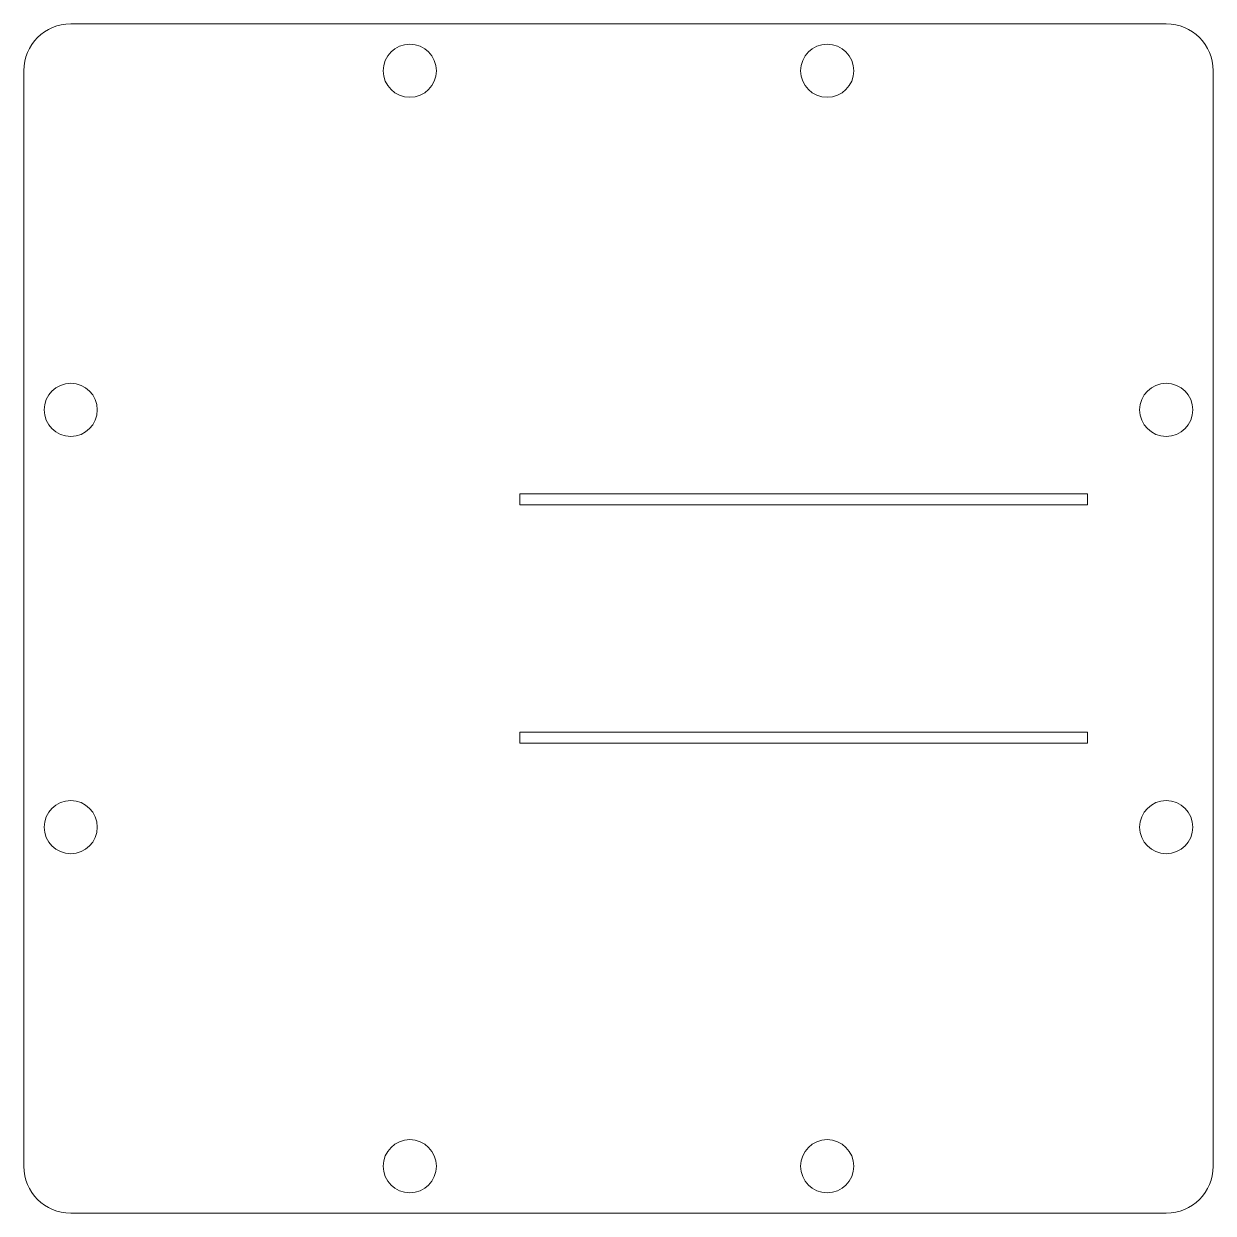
# Model space of a CAD drawing. Header units: inches. Extents: x 3.94 to 6.94, y 2.65 to 5.64.
import ezdxf

# ---------------------------------------------------------------- set-up
doc = ezdxf.new("R2010")
doc.units = ezdxf.units.IN
doc.header["$MEASUREMENT"] = 0
doc.layers.add('VISIBLE', color=7, linetype='Continuous', lineweight=0)

msp = doc.modelspace()

# ---------------------------------------------------------------- linework, layer by layer
at = {"layer": 'VISIBLE'}
for p, q in [((4.0622, 5.6394), (6.8181, 5.6394)), ((3.9441, 2.7654), (3.9441, 5.5213)), ((6.9362, 5.5213), (6.9362, 2.7654)), ((5.1922, 4.4571), (6.6196, 4.4571)), ((5.1922, 4.4296), (5.1922, 4.4571)), ((6.6196, 4.4296), (5.1922, 4.4296)), ((6.6196, 4.4571), (6.6196, 4.4296)), ((5.1922, 3.8296), (5.1922, 3.8571)), ((5.1922, 3.8571), (6.6196, 3.8571)), ((6.6196, 3.8571), (6.6196, 3.8296)), ((6.6196, 3.8296), (5.1922, 3.8296)), ((6.8181, 2.6472), (4.0622, 2.6472))]:
    msp.add_line(p, q, dxfattribs=at)
for centre in [(4.9152, 5.5213), (5.9651, 5.5213), (4.0622, 4.6682), (6.8181, 4.6682), (4.0622, 3.6184), (6.8181, 3.6184), (4.9152, 2.7654), (5.9651, 2.7654)]:
    msp.add_circle(centre, 0.0669, dxfattribs=at)
for centre, start, end in [((4.0622, 5.5213), 90, 180), ((6.8181, 5.5213), 0, 90), ((4.0622, 2.7654), 180, 270), ((6.8181, 2.7654), 270, 0)]:
    msp.add_arc(centre, 0.1181, start, end, dxfattribs=at)

doc.saveas('drawing.dxf')
